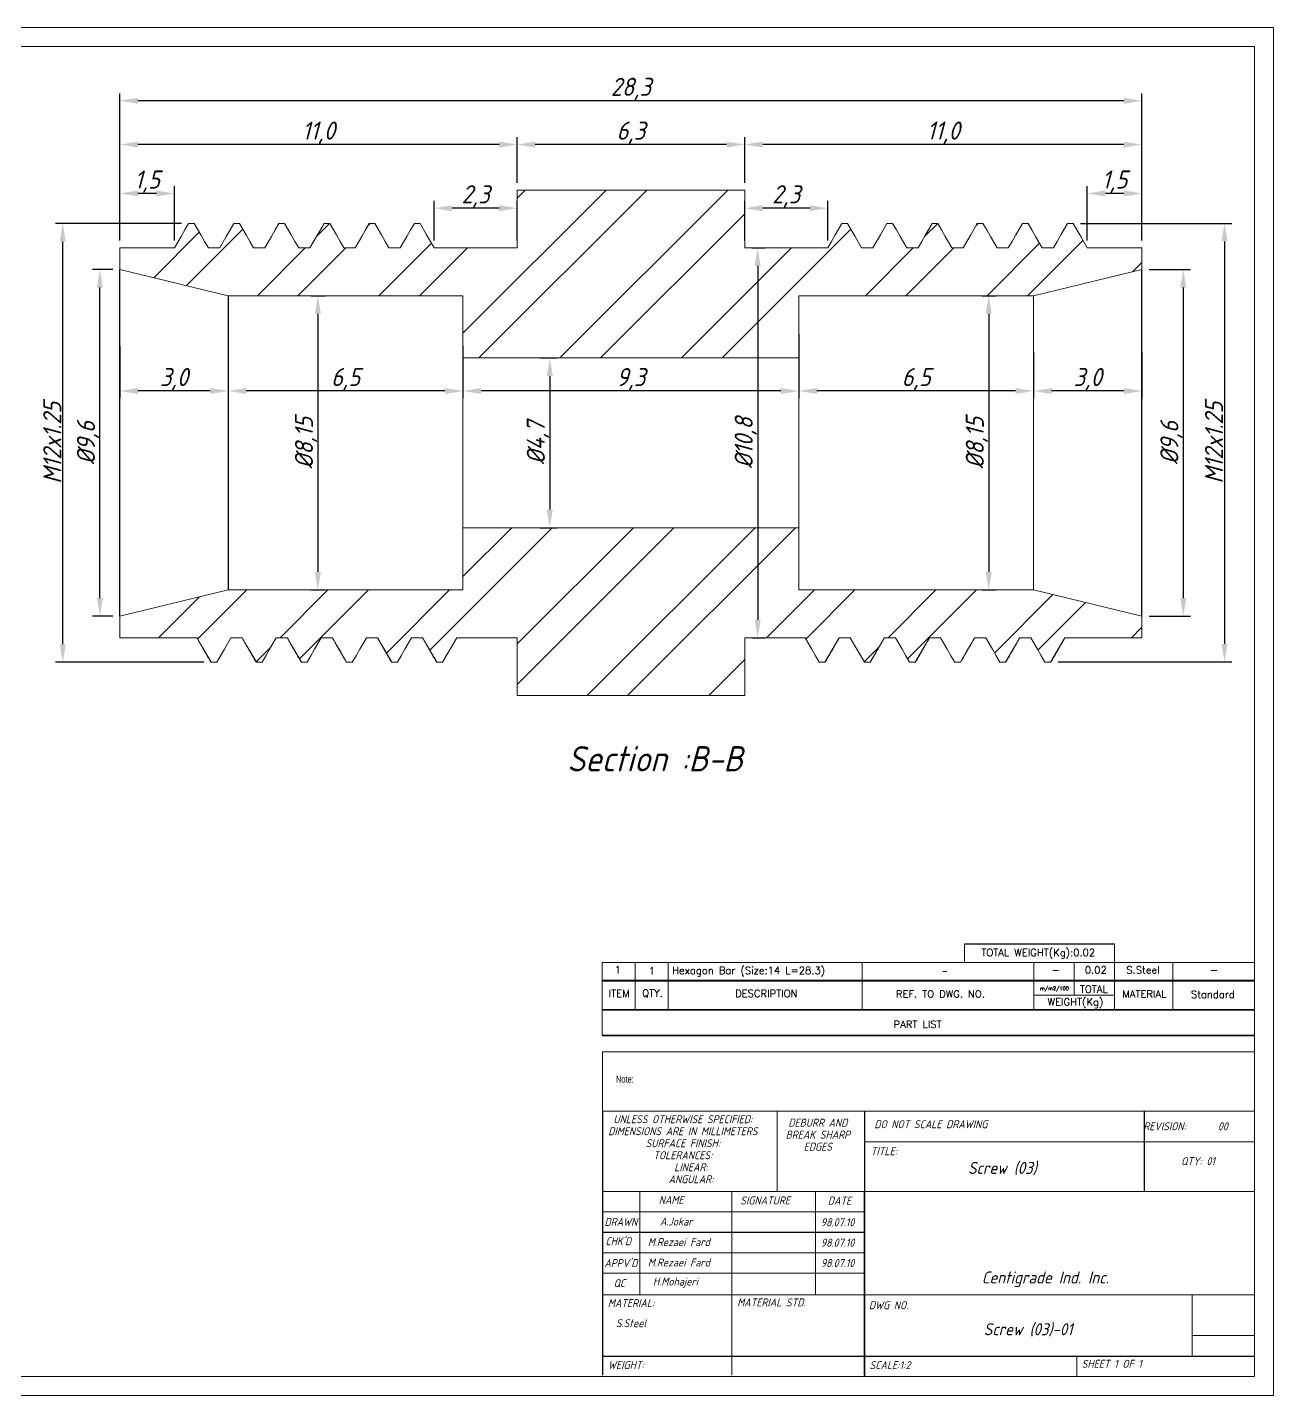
# Model space of a CAD drawing. Header units: millimetres. Extents: x 1178 to 1232, y 650 to 752.
# Drawn here: x 1197.86 to 1232.37, y 713.71 to 751.6 of the extents above; entities that cross this region are included whole.
import ezdxf
from ezdxf.enums import TextEntityAlignment as Align

# ---------------------------------------------------------------- set-up
doc = ezdxf.new("R2010")
doc.units = ezdxf.units.MM
doc.linetypes.add('SLD-Solid', pattern=[0])
doc.layers.add('title', color=7, linetype='Continuous', lineweight=15)
doc.styles.add('GENISO', font='geniso.shx', dxfattribs={"oblique": 15})
doc.styles.add('SLDTEXTSTYLE0', font='TXT', dxfattribs={"width": 0.75})
doc.styles.add('TITLE', font='romans.shx', dxfattribs={"height": 2.5})
doc.dimstyles.new('Scale', dxfattribs={"dimscale": 0.2, "dimtxt": 2.5, "dimasz": 2.5, "dimexe": 1, "dimexo": 1, "dimgap": 0.2, "dimtad": 1, "dimdec": 1, "dimzin": 0, "dimtxsty": 'GENISO', "dimcen": 2.5, "dimclrd": 1, "dimclre": 1, "dimclrt": 7, "dimadec": 0, "dimazin": 0, "dimtfac": 1, "dimtdec": 1, "dimtmove": 0, "dimatfit": 3, "dimfxl": 1, "dimtzin": 0, "dimlwd": -1, "dimlwe": -1, "dimarcsym": 0})

# ---------------------------------------------------------------- blocks, each defined once
blk = doc.blocks.new('*D4')
at = {"color": 1, "transparency": 16777216}
for p, q in [((1217.726, 747.294), (1217.726, 748.555)), ((1228.726, 745.694), (1228.726, 748.555)), ((1228.226, 748.355), (1218.226, 748.355))]:
    blk.add_line(p, q, dxfattribs=at)
for points in [[(1218.226, 748.438), (1218.226, 748.271), (1217.726, 748.355)], [(1228.226, 748.438), (1228.226, 748.271), (1228.726, 748.355)]]:
    blk.add_solid(points, dxfattribs=at)
at = {"layer": 'Defpoints', "color": 0, "transparency": 16777216}
for p in [(1217.726, 748.355), (1217.726, 747.094), (1228.726, 745.494)]:
    blk.add_point(p, dxfattribs=at)
at = {"color": 7, "transparency": 16777216, "insert": (1223.226, 748.682), "char_height": 0.5, "attachment_point": 5, "style": 'GENISO'}
blk.add_mtext('11,0', dxfattribs=at)
blk = doc.blocks.new('*D5')
at = {"color": 1, "transparency": 16777216}
for p, q in [((1211.426, 747.294), (1211.426, 748.555)), ((1217.726, 747.294), (1217.726, 748.555)), ((1217.226, 748.355), (1211.926, 748.355))]:
    blk.add_line(p, q, dxfattribs=at)
for points in [[(1211.926, 748.438), (1211.926, 748.271), (1211.426, 748.355)], [(1217.226, 748.438), (1217.226, 748.271), (1217.726, 748.355)]]:
    blk.add_solid(points, dxfattribs=at)
at = {"layer": 'Defpoints', "color": 0, "transparency": 16777216}
for p in [(1211.426, 748.355), (1211.426, 747.094), (1217.726, 747.094)]:
    blk.add_point(p, dxfattribs=at)
at = {"color": 7, "transparency": 16777216, "insert": (1214.576, 748.682), "char_height": 0.5, "attachment_point": 5, "style": 'GENISO'}
blk.add_mtext('6,3', dxfattribs=at)
blk = doc.blocks.new('*D6')
at = {"color": 1, "transparency": 16777216}
for p, q in [((1200.426, 745.694), (1200.426, 748.555)), ((1211.426, 747.294), (1211.426, 748.555)), ((1210.926, 748.355), (1200.926, 748.355))]:
    blk.add_line(p, q, dxfattribs=at)
for points in [[(1200.926, 748.438), (1200.926, 748.271), (1200.426, 748.355)], [(1210.926, 748.438), (1210.926, 748.271), (1211.426, 748.355)]]:
    blk.add_solid(points, dxfattribs=at)
at = {"layer": 'Defpoints', "color": 0, "transparency": 16777216}
for p in [(1200.426, 748.355), (1211.426, 747.094), (1200.426, 745.494)]:
    blk.add_point(p, dxfattribs=at)
at = {"color": 7, "transparency": 16777216, "insert": (1205.926, 748.682), "char_height": 0.5, "attachment_point": 5, "style": 'GENISO'}
blk.add_mtext('11,0', dxfattribs=at)
blk = doc.blocks.new('*D7')
at = {"color": 1, "transparency": 16777216}
for p, q in [((1200.426, 745.694), (1200.426, 749.767)), ((1228.226, 749.567), (1200.926, 749.567)), ((1228.726, 745.694), (1228.726, 749.767))]:
    blk.add_line(p, q, dxfattribs=at)
for points in [[(1200.926, 749.651), (1200.926, 749.484), (1200.426, 749.567)], [(1228.226, 749.651), (1228.226, 749.484), (1228.726, 749.567)]]:
    blk.add_solid(points, dxfattribs=at)
at = {"layer": 'Defpoints', "color": 0, "transparency": 16777216}
for p in [(1200.426, 749.567), (1200.426, 745.494), (1228.726, 745.494)]:
    blk.add_point(p, dxfattribs=at)
at = {"color": 7, "transparency": 16777216, "insert": (1214.576, 749.895), "char_height": 0.5, "attachment_point": 5, "style": 'GENISO'}
blk.add_mtext('28,3', dxfattribs=at)
blk = doc.blocks.new('*D8')
at = {"color": 1, "transparency": 16777216}
for p, q in [((1225.726, 742.605), (1225.726, 741.33)), ((1228.726, 742.605), (1228.726, 741.33)), ((1228.226, 741.53), (1226.226, 741.53))]:
    blk.add_line(p, q, dxfattribs=at)
for points in [[(1226.226, 741.613), (1226.226, 741.447), (1225.726, 741.53)], [(1228.226, 741.613), (1228.226, 741.447), (1228.726, 741.53)]]:
    blk.add_solid(points, dxfattribs=at)
at = {"layer": 'Defpoints', "color": 0, "transparency": 16777216}
for p in [(1225.726, 742.805), (1228.726, 742.805), (1225.726, 741.53)]:
    blk.add_point(p, dxfattribs=at)
at = {"color": 7, "transparency": 16777216, "insert": (1227.226, 741.858), "char_height": 0.5, "attachment_point": 5, "style": 'GENISO'}
blk.add_mtext('3,0', dxfattribs=at)
blk = doc.blocks.new('*D9')
at = {"color": 1, "transparency": 16777216}
for p, q in [((1219.226, 743.106), (1219.226, 741.33)), ((1225.726, 742.605), (1225.726, 741.33)), ((1225.226, 741.53), (1219.726, 741.53))]:
    blk.add_line(p, q, dxfattribs=at)
for points in [[(1219.726, 741.613), (1219.726, 741.447), (1219.226, 741.53)], [(1225.226, 741.613), (1225.226, 741.447), (1225.726, 741.53)]]:
    blk.add_solid(points, dxfattribs=at)
at = {"layer": 'Defpoints', "color": 0, "transparency": 16777216}
for p in [(1219.226, 743.306), (1225.726, 742.805), (1219.226, 741.53)]:
    blk.add_point(p, dxfattribs=at)
at = {"color": 7, "transparency": 16777216, "insert": (1222.476, 741.858), "char_height": 0.5, "attachment_point": 5, "style": 'GENISO'}
blk.add_mtext('6,5', dxfattribs=at)
blk = doc.blocks.new('*D10')
at = {"color": 1, "transparency": 16777216}
for p, q in [((1200.426, 742.767), (1200.426, 741.33)), ((1203.426, 742.767), (1203.426, 741.33)), ((1202.926, 741.53), (1200.926, 741.53))]:
    blk.add_line(p, q, dxfattribs=at)
for points in [[(1200.926, 741.613), (1200.926, 741.447), (1200.426, 741.53)], [(1202.926, 741.613), (1202.926, 741.447), (1203.426, 741.53)]]:
    blk.add_solid(points, dxfattribs=at)
at = {"layer": 'Defpoints', "color": 0, "transparency": 16777216}
for p in [(1200.426, 742.967), (1203.426, 742.967), (1200.426, 741.53)]:
    blk.add_point(p, dxfattribs=at)
at = {"color": 7, "transparency": 16777216, "insert": (1201.926, 741.858), "char_height": 0.5, "attachment_point": 5, "style": 'GENISO'}
blk.add_mtext('3,0', dxfattribs=at)
blk = doc.blocks.new('*D11')
at = {"color": 1, "transparency": 16777216}
for p, q in [((1203.426, 743.014), (1203.426, 741.33)), ((1209.926, 742.779), (1209.926, 741.33)), ((1209.426, 741.53), (1203.926, 741.53))]:
    blk.add_line(p, q, dxfattribs=at)
for points in [[(1203.926, 741.613), (1203.926, 741.447), (1203.426, 741.53)], [(1209.426, 741.613), (1209.426, 741.447), (1209.926, 741.53)]]:
    blk.add_solid(points, dxfattribs=at)
at = {"layer": 'Defpoints', "color": 0, "transparency": 16777216}
for p in [(1203.426, 743.214), (1209.926, 742.979), (1203.426, 741.53)]:
    blk.add_point(p, dxfattribs=at)
at = {"color": 7, "transparency": 16777216, "insert": (1206.676, 741.858), "char_height": 0.5, "attachment_point": 5, "style": 'GENISO'}
blk.add_mtext('6,5', dxfattribs=at)
blk = doc.blocks.new('*D12')
at = {"color": 1, "transparency": 16777216}
for p, q in [((1209.926, 742.244), (1209.926, 741.33)), ((1219.226, 742.244), (1219.226, 741.33)), ((1218.726, 741.53), (1210.426, 741.53))]:
    blk.add_line(p, q, dxfattribs=at)
for points in [[(1210.426, 741.613), (1210.426, 741.447), (1209.926, 741.53)], [(1218.726, 741.613), (1218.726, 741.447), (1219.226, 741.53)]]:
    blk.add_solid(points, dxfattribs=at)
at = {"layer": 'Defpoints', "color": 0, "transparency": 16777216}
for p in [(1209.926, 742.444), (1219.226, 742.444), (1209.926, 741.53)]:
    blk.add_point(p, dxfattribs=at)
at = {"color": 7, "transparency": 16777216, "insert": (1214.576, 741.857), "char_height": 0.5, "attachment_point": 5, "style": 'GENISO'}
blk.add_mtext('9,3', dxfattribs=at)
blk = doc.blocks.new('*D13')
at = {"color": 1, "transparency": 16777216}
for p, q in [((1217.926, 745.494), (1218.286, 745.494)), ((1218.086, 744.994), (1218.086, 735.194)), ((1217.926, 734.694), (1218.286, 734.694))]:
    blk.add_line(p, q, dxfattribs=at)
for points in [[(1218.002, 744.994), (1218.169, 744.994), (1218.086, 745.494)], [(1218.002, 735.194), (1218.169, 735.194), (1218.086, 734.694)]]:
    blk.add_solid(points, dxfattribs=at)
at = {"layer": 'Defpoints', "color": 0, "transparency": 16777216}
for p in [(1217.726, 745.494), (1217.726, 734.694), (1218.086, 734.694)]:
    blk.add_point(p, dxfattribs=at)
at = {"color": 7, "transparency": 16777216, "insert": (1217.758, 740.094), "char_height": 0.5, "attachment_point": 5, "rotation": 90, "style": 'GENISO'}
blk.add_mtext('%%C10,8', dxfattribs=at)
blk = doc.blocks.new('*D14')
at = {"color": 1, "transparency": 16777216}
for p, q in [((1202.129, 746.17), (1198.644, 746.17)), ((1198.844, 734.517), (1198.844, 745.67)), ((1202.754, 734.017), (1198.644, 734.017))]:
    blk.add_line(p, q, dxfattribs=at)
for points in [[(1198.761, 745.67), (1198.927, 745.67), (1198.844, 746.17)], [(1198.761, 734.517), (1198.927, 734.517), (1198.844, 734.017)]]:
    blk.add_solid(points, dxfattribs=at)
at = {"layer": 'Defpoints', "color": 0, "transparency": 16777216}
for p in [(1198.844, 746.17), (1202.329, 746.17), (1202.954, 734.017)]:
    blk.add_point(p, dxfattribs=at)
at = {"color": 7, "transparency": 16777216, "insert": (1198.554, 740.094), "char_height": 0.5, "attachment_point": 5, "rotation": 90, "style": 'GENISO'}
blk.add_mtext('M12x1.25', dxfattribs=at)
blk = doc.blocks.new('*D15')
at = {"color": 1, "transparency": 16777216}
for p, q in [((1227.023, 746.17), (1231.212, 746.17)), ((1231.012, 745.67), (1231.012, 734.526)), ((1226.408, 734.026), (1231.212, 734.026))]:
    blk.add_line(p, q, dxfattribs=at)
for points in [[(1230.929, 745.67), (1231.096, 745.67), (1231.012, 746.17)], [(1230.929, 734.526), (1231.096, 734.526), (1231.012, 734.026)]]:
    blk.add_solid(points, dxfattribs=at)
at = {"layer": 'Defpoints', "color": 0, "transparency": 16777216}
for p in [(1226.823, 746.17), (1226.208, 734.026), (1231.012, 734.026)]:
    blk.add_point(p, dxfattribs=at)
at = {"color": 7, "transparency": 16777216, "insert": (1230.722, 740.098), "char_height": 0.5, "attachment_point": 5, "rotation": 90, "style": 'GENISO'}
blk.add_mtext('M12x1.25', dxfattribs=at)
blk = doc.blocks.new('*D16')
at = {"color": 1, "transparency": 16777216}
for p, q in [((1228.926, 744.894), (1230.071, 744.894)), ((1229.871, 744.394), (1229.871, 735.794)), ((1228.926, 735.294), (1230.071, 735.294))]:
    blk.add_line(p, q, dxfattribs=at)
for points in [[(1229.788, 744.394), (1229.955, 744.394), (1229.871, 744.894)], [(1229.788, 735.794), (1229.955, 735.794), (1229.871, 735.294)]]:
    blk.add_solid(points, dxfattribs=at)
at = {"layer": 'Defpoints', "color": 0, "transparency": 16777216}
for p in [(1228.726, 744.894), (1228.726, 735.294), (1229.871, 735.294)]:
    blk.add_point(p, dxfattribs=at)
at = {"color": 7, "transparency": 16777216, "insert": (1229.544, 740.094), "char_height": 0.5, "attachment_point": 5, "rotation": 90, "style": 'GENISO'}
blk.add_mtext('%%C9,6', dxfattribs=at)
blk = doc.blocks.new('*D17')
at = {"color": 1, "transparency": 16777216}
for p, q in [((1224.3, 744.169), (1224.684, 744.169)), ((1224.484, 743.669), (1224.484, 736.519)), ((1224.3, 736.019), (1224.684, 736.019))]:
    blk.add_line(p, q, dxfattribs=at)
for points in [[(1224.401, 743.669), (1224.568, 743.669), (1224.484, 744.169)], [(1224.401, 736.519), (1224.568, 736.519), (1224.484, 736.019)]]:
    blk.add_solid(points, dxfattribs=at)
at = {"layer": 'Defpoints', "color": 0, "transparency": 16777216}
for p in [(1224.1, 744.169), (1224.1, 736.019), (1224.484, 736.019)]:
    blk.add_point(p, dxfattribs=at)
at = {"color": 7, "transparency": 16777216, "insert": (1224.157, 740.094), "char_height": 0.5, "attachment_point": 5, "rotation": 90, "style": 'GENISO'}
blk.add_mtext('%%C8,15', dxfattribs=at)
blk = doc.blocks.new('*D18')
at = {"color": 1, "transparency": 16777216}
for p, q in [((1205.724, 744.169), (1206.108, 744.169)), ((1205.908, 743.669), (1205.908, 736.519)), ((1205.724, 736.019), (1206.108, 736.019))]:
    blk.add_line(p, q, dxfattribs=at)
for points in [[(1205.825, 743.669), (1205.992, 743.669), (1205.908, 744.169)], [(1205.825, 736.519), (1205.992, 736.519), (1205.908, 736.019)]]:
    blk.add_solid(points, dxfattribs=at)
at = {"layer": 'Defpoints', "color": 0, "transparency": 16777216}
for p in [(1205.524, 744.169), (1205.524, 736.019), (1205.908, 736.019)]:
    blk.add_point(p, dxfattribs=at)
at = {"color": 7, "transparency": 16777216, "insert": (1205.581, 740.094), "char_height": 0.5, "attachment_point": 5, "rotation": 90, "style": 'GENISO'}
blk.add_mtext('%%C8,15', dxfattribs=at)
blk = doc.blocks.new('*D19')
at = {"color": 1, "transparency": 16777216}
for p, q in [((1212.06, 742.444), (1212.529, 742.444)), ((1212.329, 741.944), (1212.329, 738.244)), ((1212.06, 737.744), (1212.529, 737.744))]:
    blk.add_line(p, q, dxfattribs=at)
for points in [[(1212.246, 741.944), (1212.413, 741.944), (1212.329, 742.444)], [(1212.246, 738.244), (1212.413, 738.244), (1212.329, 737.744)]]:
    blk.add_solid(points, dxfattribs=at)
at = {"layer": 'Defpoints', "color": 0, "transparency": 16777216}
for p in [(1211.86, 742.444), (1211.86, 737.744), (1212.329, 737.744)]:
    blk.add_point(p, dxfattribs=at)
at = {"color": 7, "transparency": 16777216, "insert": (1212.002, 740.094), "char_height": 0.5, "attachment_point": 5, "rotation": 90, "style": 'GENISO'}
blk.add_mtext('%%C4,7', dxfattribs=at)
blk = doc.blocks.new('*D20')
at = {"color": 1, "transparency": 16777216}
for p, q in [((1200.426, 745.694), (1200.426, 747.201)), ((1201.439, 747.001), (1200.926, 747.001)), ((1201.939, 745.694), (1201.939, 747.201))]:
    blk.add_line(p, q, dxfattribs=at)
for points in [[(1200.926, 747.084), (1200.926, 746.917), (1200.426, 747.001)], [(1201.439, 747.084), (1201.439, 746.917), (1201.939, 747.001)]]:
    blk.add_solid(points, dxfattribs=at)
at = {"layer": 'Defpoints', "color": 0, "transparency": 16777216}
for p in [(1200.426, 747.001), (1200.426, 745.494), (1201.939, 745.494)]:
    blk.add_point(p, dxfattribs=at)
at = {"color": 7, "transparency": 16777216, "insert": (1201.182, 747.328), "char_height": 0.5, "attachment_point": 5, "style": 'GENISO'}
blk.add_mtext('1,5', dxfattribs=at)
blk = doc.blocks.new('*D21')
at = {"color": 1, "transparency": 16777216}
for p, q in [((1227.214, 745.694), (1227.214, 747.201)), ((1228.226, 747.001), (1227.714, 747.001)), ((1228.726, 745.694), (1228.726, 747.201))]:
    blk.add_line(p, q, dxfattribs=at)
for points in [[(1227.714, 747.084), (1227.714, 746.917), (1227.214, 747.001)], [(1228.226, 747.084), (1228.226, 746.917), (1228.726, 747.001)]]:
    blk.add_solid(points, dxfattribs=at)
at = {"layer": 'Defpoints', "color": 0, "transparency": 16777216}
for p in [(1227.214, 747.001), (1227.214, 745.494), (1228.726, 745.494)]:
    blk.add_point(p, dxfattribs=at)
at = {"color": 7, "transparency": 16777216, "insert": (1227.97, 747.328), "char_height": 0.5, "attachment_point": 5, "style": 'GENISO'}
blk.add_mtext('1,5', dxfattribs=at)
blk = doc.blocks.new('*D22')
at = {"color": 1, "transparency": 16777216}
for p, q in [((1209.126, 745.694), (1209.126, 746.792)), ((1210.926, 746.592), (1209.626, 746.592)), ((1211.426, 745.694), (1211.426, 746.792))]:
    blk.add_line(p, q, dxfattribs=at)
for points in [[(1209.626, 746.675), (1209.626, 746.508), (1209.126, 746.592)], [(1210.926, 746.675), (1210.926, 746.508), (1211.426, 746.592)]]:
    blk.add_solid(points, dxfattribs=at)
at = {"layer": 'Defpoints', "color": 0, "transparency": 16777216}
for p in [(1209.126, 746.592), (1209.126, 745.494), (1211.426, 745.494)]:
    blk.add_point(p, dxfattribs=at)
at = {"color": 7, "transparency": 16777216, "insert": (1210.276, 746.919), "char_height": 0.5, "attachment_point": 5, "style": 'GENISO'}
blk.add_mtext('2,3', dxfattribs=at)
blk = doc.blocks.new('*D23')
at = {"color": 1, "transparency": 16777216}
for p, q in [((1217.726, 745.694), (1217.726, 746.792)), ((1219.526, 746.592), (1218.226, 746.592)), ((1220.026, 745.694), (1220.026, 746.792))]:
    blk.add_line(p, q, dxfattribs=at)
for points in [[(1218.226, 746.675), (1218.226, 746.508), (1217.726, 746.592)], [(1219.526, 746.675), (1219.526, 746.508), (1220.026, 746.592)]]:
    blk.add_solid(points, dxfattribs=at)
at = {"layer": 'Defpoints', "color": 0, "transparency": 16777216}
for p in [(1217.726, 746.592), (1217.726, 745.494), (1220.026, 745.494)]:
    blk.add_point(p, dxfattribs=at)
at = {"color": 7, "transparency": 16777216, "insert": (1218.876, 746.919), "char_height": 0.5, "attachment_point": 5, "style": 'GENISO'}
blk.add_mtext('2,3', dxfattribs=at)
blk = doc.blocks.new('*D24')
at = {"color": 1, "transparency": 16777216}
for p, q in [((1200.226, 744.894), (1199.671, 744.894)), ((1199.871, 735.794), (1199.871, 744.394)), ((1200.226, 735.294), (1199.671, 735.294))]:
    blk.add_line(p, q, dxfattribs=at)
for points in [[(1199.788, 744.394), (1199.954, 744.394), (1199.871, 744.894)], [(1199.788, 735.794), (1199.954, 735.794), (1199.871, 735.294)]]:
    blk.add_solid(points, dxfattribs=at)
at = {"layer": 'Defpoints', "color": 0, "transparency": 16777216}
for p in [(1199.871, 744.894), (1200.426, 744.894), (1200.426, 735.294)]:
    blk.add_point(p, dxfattribs=at)
at = {"color": 7, "transparency": 16777216, "insert": (1199.544, 740.094), "char_height": 0.5, "attachment_point": 5, "rotation": 90, "style": 'GENISO'}
blk.add_mtext('%%C9,6', dxfattribs=at)

msp = doc.modelspace()

# ---------------------------------------------------------------- linework, layer by layer
at = {"color": 30, "linetype": 'Continuous', "lineweight": 15, "true_color": 0xf26722}
for p, q in [((1209.926, 743.128), (1213.892, 747.094)), ((1210.364, 742.444), (1215.014, 747.094)), ((1212.61, 742.444), (1217.26, 747.094)), ((1213.732, 742.444), (1217.726, 746.438)), ((1201.363, 744.667), (1202.625, 745.929)), ((1202.267, 744.449), (1203.828, 746.01)), ((1217.1, 742.444), (1220.666, 746.01)), ((1204.232, 744.169), (1205.557, 745.494)), ((1205.354, 744.169), (1206.679, 745.494)), ((1207.599, 744.169), (1209.052, 745.622)), ((1208.722, 744.169), (1210.047, 745.494)), ((1215.977, 742.444), (1219.027, 745.494)), ((1221.07, 744.169), (1222.395, 745.494)), ((1222.192, 744.169), (1223.517, 745.494)), ((1224.437, 744.169), (1225.89, 745.621)), ((1225.56, 744.169), (1227.093, 745.702)), ((1228.467, 744.831), (1228.726, 745.09)), ((1209.01, 734.354), (1212.4, 737.744)), ((1209.926, 736.393), (1211.277, 737.744)), ((1211.426, 734.525), (1214.645, 737.744)), ((1211.426, 733.403), (1215.767, 737.744)), ((1213.362, 733.094), (1218.012, 737.744)), ((1214.485, 733.094), (1219.135, 737.744)), ((1202.582, 734.662), (1203.939, 736.019)), ((1204.86, 734.694), (1206.185, 736.019)), ((1205.4, 734.112), (1207.307, 736.019)), ((1207.807, 734.273), (1209.552, 736.019)), ((1218.33, 734.694), (1219.655, 736.019)), ((1219.42, 734.661), (1220.777, 736.019)), ((1221.698, 734.694), (1223.023, 736.019)), ((1222.238, 734.111), (1224.145, 736.019)), ((1224.644, 734.273), (1226.261, 735.89)), ((1201.492, 734.694), (1202.623, 735.825)), ((1225.848, 734.354), (1227.165, 735.671)), ((1228.433, 734.694), (1228.726, 734.987)), ((1204.196, 734.031), (1204.603, 734.437)), ((1216.73, 733.094), (1217.726, 734.09))]:
    msp.add_line(p, q, dxfattribs=at)
at = {"color": 5, "linetype": 'Continuous', "lineweight": 15}
for p, q in [((1211.426, 746.873), (1211.647, 747.094)), ((1211.426, 747.094), (1211.426, 745.494)), ((1211.426, 747.094), (1217.726, 747.094)), ((1217.726, 747.094), (1217.726, 745.494)), ((1202.329, 746.17), (1202.226, 745.991)), ((1202.486, 746.17), (1202.329, 746.17)), ((1202.669, 745.853), (1202.486, 746.17)), ((1203.579, 746.17), (1203.476, 745.991)), ((1203.736, 746.17), (1203.579, 746.17)), ((1203.919, 745.853), (1203.736, 746.17)), ((1204.829, 746.17), (1204.726, 745.991)), ((1204.986, 746.17), (1204.829, 746.17)), ((1205.169, 745.853), (1204.986, 746.17)), ((1205.869, 745.806), (1206.233, 746.17)), ((1206.079, 746.17), (1205.976, 745.991)), ((1206.236, 746.17), (1206.079, 746.17)), ((1206.419, 745.853), (1206.236, 746.17)), ((1207.329, 746.17), (1207.226, 745.991)), ((1207.293, 746.107), (1207.356, 746.17)), ((1207.486, 746.17), (1207.329, 746.17)), ((1207.669, 745.853), (1207.486, 746.17)), ((1208.579, 746.17), (1208.476, 745.991)), ((1208.736, 746.17), (1208.579, 746.17)), ((1208.919, 745.853), (1208.736, 746.17)), ((1220.234, 745.853), (1220.417, 746.17)), ((1220.417, 746.17), (1220.573, 746.17)), ((1220.573, 746.17), (1220.677, 745.991)), ((1221.484, 745.853), (1221.667, 746.17)), ((1221.667, 746.17), (1221.823, 746.17)), ((1221.823, 746.17), (1221.927, 745.991)), ((1222.706, 745.805), (1223.071, 746.17)), ((1222.734, 745.853), (1222.917, 746.17)), ((1222.917, 746.17), (1223.073, 746.17)), ((1223.073, 746.17), (1223.177, 745.991)), ((1223.984, 745.853), (1224.167, 746.17)), ((1224.13, 746.106), (1224.194, 746.17)), ((1224.167, 746.17), (1224.323, 746.17)), ((1224.323, 746.17), (1224.427, 745.991)), ((1225.234, 745.853), (1225.417, 746.17)), ((1225.417, 746.17), (1225.573, 746.17)), ((1225.573, 746.17), (1225.677, 745.991)), ((1226.484, 745.853), (1226.667, 746.17)), ((1226.667, 746.17), (1226.823, 746.17)), ((1226.823, 746.17), (1226.927, 745.991)), ((1202.122, 745.811), (1201.939, 745.494)), ((1202.226, 745.991), (1202.122, 745.811)), ((1202.772, 745.673), (1202.669, 745.853)), ((1203.372, 745.811), (1203.189, 745.494)), ((1203.476, 745.991), (1203.372, 745.811)), ((1204.022, 745.673), (1203.919, 745.853)), ((1204.622, 745.811), (1204.439, 745.494)), ((1204.726, 745.991), (1204.622, 745.811)), ((1205.272, 745.673), (1205.169, 745.853)), ((1205.872, 745.811), (1205.689, 745.494)), ((1205.976, 745.991), (1205.872, 745.811)), ((1206.522, 745.673), (1206.419, 745.853)), ((1207.122, 745.811), (1206.939, 745.494)), ((1207.226, 745.991), (1207.122, 745.811)), ((1207.772, 745.673), (1207.669, 745.853)), ((1208.372, 745.811), (1208.189, 745.494)), ((1208.476, 745.991), (1208.372, 745.811)), ((1209.022, 745.673), (1208.919, 745.853)), ((1220.13, 745.673), (1220.234, 745.853)), ((1220.677, 745.991), (1220.781, 745.811)), ((1220.781, 745.811), (1220.964, 745.494)), ((1221.38, 745.673), (1221.484, 745.853)), ((1221.927, 745.991), (1222.031, 745.811)), ((1222.031, 745.811), (1222.214, 745.494)), ((1222.63, 745.673), (1222.734, 745.853)), ((1223.177, 745.991), (1223.281, 745.811)), ((1223.281, 745.811), (1223.464, 745.494)), ((1223.88, 745.673), (1223.984, 745.853)), ((1224.427, 745.991), (1224.531, 745.811)), ((1224.531, 745.811), (1224.714, 745.494)), ((1225.13, 745.673), (1225.234, 745.853)), ((1225.677, 745.991), (1225.781, 745.811)), ((1225.781, 745.811), (1225.964, 745.494)), ((1226.38, 745.673), (1226.484, 745.853)), ((1226.927, 745.991), (1227.031, 745.811)), ((1227.031, 745.811), (1227.214, 745.494)), ((1201.939, 745.494), (1200.426, 745.494)), ((1200.426, 744.894), (1200.426, 745.494)), ((1202.876, 745.494), (1202.772, 745.673)), ((1203.189, 745.494), (1202.876, 745.494)), ((1204.126, 745.494), (1204.022, 745.673)), ((1204.439, 745.494), (1204.126, 745.494)), ((1205.376, 745.494), (1205.272, 745.673)), ((1205.689, 745.494), (1205.376, 745.494)), ((1206.626, 745.494), (1206.522, 745.673)), ((1206.939, 745.494), (1206.626, 745.494)), ((1207.876, 745.494), (1207.772, 745.673)), ((1208.189, 745.494), (1207.876, 745.494)), ((1209.126, 745.494), (1209.022, 745.673)), ((1211.426, 745.494), (1209.126, 745.494)), ((1217.726, 745.494), (1220.026, 745.494)), ((1220.026, 745.494), (1220.13, 745.673)), ((1220.964, 745.494), (1221.276, 745.494)), ((1221.276, 745.494), (1221.38, 745.673)), ((1222.214, 745.494), (1222.526, 745.494)), ((1222.526, 745.494), (1222.63, 745.673)), ((1223.464, 745.494), (1223.776, 745.494)), ((1223.776, 745.494), (1223.88, 745.673)), ((1224.714, 745.494), (1225.026, 745.494)), ((1225.026, 745.494), (1225.13, 745.673)), ((1225.964, 745.494), (1226.276, 745.494)), ((1226.276, 745.494), (1226.38, 745.673)), ((1227.214, 745.494), (1228.726, 745.494)), ((1228.726, 744.894), (1228.726, 745.494)), ((1200.426, 744.894), (1203.426, 744.169)), ((1228.726, 744.894), (1225.726, 744.169)), ((1203.426, 744.169), (1209.926, 744.169)), ((1209.926, 742.444), (1209.926, 744.169)), ((1225.726, 744.169), (1219.226, 744.169)), ((1219.226, 742.444), (1219.226, 744.169)), ((1225.726, 736.019), (1225.726, 744.169)), ((1219.226, 742.444), (1209.926, 742.444)), ((1209.926, 737.744), (1209.926, 742.444)), ((1219.226, 737.744), (1219.226, 742.444)), ((1209.926, 737.744), (1219.226, 737.744)), ((1209.926, 736.019), (1209.926, 737.744)), ((1219.226, 736.019), (1219.226, 737.744)), ((1203.426, 736.019), (1200.426, 735.294)), ((1209.926, 736.019), (1203.426, 736.019)), ((1219.226, 736.019), (1225.726, 736.019)), ((1225.726, 736.019), (1228.726, 735.294)), ((1200.426, 734.694), (1200.426, 735.294)), ((1228.726, 734.694), (1228.726, 735.294)), ((1200.426, 734.694), (1202.564, 734.694)), ((1202.564, 734.694), (1202.667, 734.514)), ((1202.667, 734.514), (1202.771, 734.334)), ((1203.214, 734.197), (1203.318, 734.377)), ((1203.318, 734.377), (1203.501, 734.694)), ((1203.501, 734.694), (1203.814, 734.694)), ((1203.814, 734.694), (1203.917, 734.514)), ((1203.917, 734.514), (1204.021, 734.334)), ((1204.464, 734.197), (1204.568, 734.377)), ((1204.568, 734.377), (1204.751, 734.694)), ((1204.751, 734.694), (1205.064, 734.694)), ((1205.064, 734.694), (1205.167, 734.514)), ((1205.167, 734.514), (1205.271, 734.334)), ((1205.714, 734.197), (1205.818, 734.377)), ((1205.818, 734.377), (1206.001, 734.694)), ((1206.001, 734.694), (1206.314, 734.694)), ((1206.314, 734.694), (1206.417, 734.514)), ((1206.417, 734.514), (1206.521, 734.334)), ((1206.964, 734.197), (1207.068, 734.377)), ((1207.068, 734.377), (1207.251, 734.694)), ((1207.251, 734.694), (1207.564, 734.694)), ((1207.564, 734.694), (1207.667, 734.514)), ((1207.667, 734.514), (1207.771, 734.334)), ((1208.214, 734.197), (1208.318, 734.377)), ((1208.318, 734.377), (1208.501, 734.694)), ((1208.501, 734.694), (1208.814, 734.694)), ((1208.814, 734.694), (1208.917, 734.514)), ((1208.917, 734.514), (1209.021, 734.334)), ((1209.464, 734.197), (1209.568, 734.377)), ((1209.568, 734.377), (1209.751, 734.694)), ((1209.751, 734.694), (1211.426, 734.694)), ((1211.426, 734.694), (1211.426, 733.094)), ((1219.401, 734.694), (1217.726, 734.694)), ((1217.726, 734.694), (1217.726, 733.094)), ((1219.584, 734.377), (1219.401, 734.694)), ((1219.688, 734.197), (1219.584, 734.377)), ((1220.235, 734.514), (1220.131, 734.334)), ((1220.339, 734.694), (1220.235, 734.514)), ((1220.651, 734.694), (1220.339, 734.694)), ((1220.834, 734.377), (1220.651, 734.694)), ((1220.938, 734.197), (1220.834, 734.377)), ((1221.034, 734.03), (1221.44, 734.436)), ((1221.485, 734.514), (1221.381, 734.334)), ((1221.589, 734.694), (1221.485, 734.514)), ((1221.901, 734.694), (1221.589, 734.694)), ((1222.084, 734.377), (1221.901, 734.694)), ((1222.188, 734.197), (1222.084, 734.377)), ((1222.735, 734.514), (1222.631, 734.334)), ((1222.839, 734.694), (1222.735, 734.514)), ((1223.151, 734.694), (1222.839, 734.694)), ((1223.334, 734.377), (1223.151, 734.694)), ((1223.438, 734.197), (1223.334, 734.377)), ((1223.985, 734.514), (1223.881, 734.334)), ((1224.089, 734.694), (1223.985, 734.514)), ((1224.401, 734.694), (1224.089, 734.694)), ((1224.584, 734.377), (1224.401, 734.694)), ((1224.688, 734.197), (1224.584, 734.377)), ((1225.235, 734.514), (1225.131, 734.334)), ((1225.339, 734.694), (1225.235, 734.514)), ((1225.651, 734.694), (1225.339, 734.694)), ((1225.834, 734.377), (1225.651, 734.694)), ((1225.938, 734.197), (1225.834, 734.377)), ((1226.485, 734.514), (1226.381, 734.334)), ((1226.589, 734.694), (1226.485, 734.514)), ((1228.726, 734.694), (1226.589, 734.694)), ((1202.771, 734.334), (1202.954, 734.017)), ((1202.944, 734.032), (1202.954, 734.017)), ((1202.954, 734.017), (1203.111, 734.017)), ((1203.111, 734.017), (1203.214, 734.197)), ((1204.021, 734.334), (1204.204, 734.017)), ((1204.194, 734.031), (1204.204, 734.017)), ((1204.204, 734.017), (1204.361, 734.017)), ((1204.361, 734.017), (1204.464, 734.197)), ((1205.271, 734.334), (1205.454, 734.017)), ((1205.454, 734.017), (1205.611, 734.017)), ((1205.611, 734.017), (1205.714, 734.197)), ((1206.521, 734.334), (1206.704, 734.017)), ((1206.694, 734.032), (1206.704, 734.017)), ((1206.704, 734.017), (1206.861, 734.017)), ((1206.861, 734.017), (1206.964, 734.197)), ((1207.771, 734.334), (1207.954, 734.017)), ((1207.944, 734.03), (1207.954, 734.017)), ((1207.954, 734.017), (1208.111, 734.017)), ((1208.111, 734.017), (1208.214, 734.197)), ((1209.021, 734.334), (1209.204, 734.017)), ((1209.194, 734.035), (1209.204, 734.017)), ((1209.204, 734.017), (1209.361, 734.017)), ((1209.361, 734.017), (1209.464, 734.197)), ((1219.792, 734.017), (1219.688, 734.197)), ((1219.948, 734.017), (1219.792, 734.017)), ((1220.131, 734.334), (1219.948, 734.017)), ((1219.959, 734.035), (1219.948, 734.017)), ((1221.042, 734.017), (1220.938, 734.197)), ((1221.198, 734.017), (1221.042, 734.017)), ((1221.381, 734.334), (1221.198, 734.017)), ((1221.208, 734.03), (1221.198, 734.017)), ((1222.292, 734.017), (1222.188, 734.197)), ((1222.448, 734.017), (1222.292, 734.017)), ((1222.631, 734.334), (1222.448, 734.017)), ((1222.458, 734.032), (1222.448, 734.017)), ((1223.542, 734.017), (1223.438, 734.197)), ((1223.698, 734.017), (1223.542, 734.017)), ((1223.881, 734.334), (1223.698, 734.017)), ((1224.792, 734.017), (1224.688, 734.197)), ((1224.948, 734.017), (1224.792, 734.017)), ((1225.131, 734.334), (1224.948, 734.017)), ((1224.958, 734.031), (1224.948, 734.017)), ((1226.042, 734.017), (1225.938, 734.197)), ((1226.198, 734.017), (1226.042, 734.017)), ((1226.381, 734.334), (1226.198, 734.017)), ((1226.208, 734.032), (1226.198, 734.017)), ((1217.726, 733.094), (1211.426, 733.094))]:
    msp.add_line(p, q, dxfattribs=at)
at = {"color": 5, "lineweight": -2}
for p, q in [((1200.426, 735.294), (1200.426, 744.894)), ((1203.426, 744.169), (1203.426, 736.019))]:
    msp.add_line(p, q, dxfattribs=at)
at = {"color": 5}
msp.add_line((1228.726, 735.294), (1228.726, 744.894), dxfattribs=at)
msp.add_line((1227.962, 726.214), (1223.811, 726.214))
at = {"color": 7, "linetype": 'SLD-Solid', "lineweight": 15}
for p, q in [((1213.786, 723.227), (1231.841, 723.227)), ((1213.786, 723.227), (1213.786, 721.586)), ((1213.786, 721.586), (1231.841, 721.586)), ((1218.626, 721.586), (1218.626, 719.359)), ((1231.841, 720.738), (1221.045, 720.738)), ((1231.841, 719.359), (1213.786, 719.359)), ((1214.823, 719.359), (1214.823, 716.5)), ((1217.375, 719.359), (1217.375, 714.273)), ((1219.689, 719.359), (1219.689, 716.5)), ((1221.045, 718.794), (1213.786, 718.794)), ((1221.045, 717.664), (1213.786, 717.664)), ((1221.045, 717.099), (1213.786, 717.099)), ((1215.169, 716.5), (1213.786, 716.5)), ((1215.169, 716.5), (1231.841, 716.5)), ((1230.113, 714.805), (1230.113, 716.5)), ((1231.841, 715.37), (1230.113, 715.37)), ((1226.922, 714.24), (1226.922, 714.805))]:
    msp.add_line(p, q, dxfattribs=at)
at = {"color": 7}
for p, q in [((1213.786, 721.586), (1213.786, 714.273)), ((1221.045, 721.586), (1221.045, 714.24)), ((1228.795, 719.359), (1228.795, 721.586)), ((1221.045, 714.273), (1221.045, 719.359)), ((1221.045, 718.229), (1213.786, 718.229)), ((1213.786, 714.805), (1231.841, 714.805))]:
    msp.add_line(p, q, dxfattribs=at)
at = {"color": 7, "linetype": 'SLD-Solid', "lineweight": 15}
for points in [[(1178.128, 751.6), (1232.373, 751.6), (1232.373, 713.708), (1178.128, 713.708)], [(1178.66, 751.068), (1231.841, 751.068), (1231.841, 714.24), (1178.66, 714.24)]]:
    msp.add_lwpolyline(points, close=True, dxfattribs=at)
at = {"color": 5, "linetype": 'Continuous', "lineweight": 15}
for points, knots in [([(1204.986, 746.17), (1204.986, 746.17), (1204.991, 746.17), (1204.998, 746.169), (1205.005, 746.139), (1205.005, 746.136)], [0, 0, 0, 0, 0.00471, 0.910397, 1, 1, 1, 1]), ([(1224.167, 746.17), (1224.167, 746.17), (1224.161, 746.17), (1224.154, 746.169), (1224.148, 746.139), (1224.147, 746.136)], [0, 0, 0, 0, 0.00471, 0.910397, 1, 1, 1, 1]), ([(1202.944, 734.026), (1202.879, 734.139), (1202.75, 734.362), (1202.621, 734.584), (1202.558, 734.694)], [0, 0, 0, 0, 0.507546, 1, 1, 1, 1]), ([(1204.194, 734.026), (1204.129, 734.139), (1204, 734.362), (1203.871, 734.584), (1203.808, 734.694)], [0, 0, 0, 0, 0.507546, 1, 1, 1, 1]), ([(1205.444, 734.026), (1205.379, 734.139), (1205.25, 734.362), (1205.121, 734.584), (1205.058, 734.694)], [0, 0, 0, 0, 0.507546, 1, 1, 1, 1]), ([(1206.694, 734.026), (1206.629, 734.139), (1206.5, 734.362), (1206.371, 734.584), (1206.308, 734.694)], [0, 0, 0, 0, 0.507546, 1, 1, 1, 1]), ([(1207.944, 734.026), (1207.879, 734.139), (1207.75, 734.362), (1207.621, 734.584), (1207.558, 734.694)], [0, 0, 0, 0, 0.507546, 1, 1, 1, 1]), ([(1209.194, 734.026), (1209.128, 734.139), (1209, 734.362), (1208.871, 734.584), (1208.808, 734.694)], [0, 0, 0, 0, 0.507873, 1, 1, 1, 1]), ([(1219.958, 734.026), (1220.024, 734.139), (1220.152, 734.362), (1220.281, 734.584), (1220.345, 734.694)], [0, 0, 0, 0, 0.507873, 1, 1, 1, 1]), ([(1221.208, 734.026), (1221.274, 734.139), (1221.402, 734.362), (1221.531, 734.584), (1221.595, 734.694)], [0, 0, 0, 0, 0.507546, 1, 1, 1, 1]), ([(1222.458, 734.026), (1222.524, 734.139), (1222.652, 734.362), (1222.781, 734.584), (1222.845, 734.694)], [0, 0, 0, 0, 0.507546, 1, 1, 1, 1]), ([(1223.708, 734.026), (1223.774, 734.139), (1223.902, 734.362), (1224.031, 734.584), (1224.095, 734.694)], [0, 0, 0, 0, 0.507546, 1, 1, 1, 1]), ([(1224.958, 734.026), (1225.024, 734.139), (1225.152, 734.362), (1225.281, 734.584), (1225.345, 734.694)], [0, 0, 0, 0, 0.507546, 1, 1, 1, 1]), ([(1226.208, 734.026), (1226.274, 734.139), (1226.402, 734.362), (1226.531, 734.584), (1226.595, 734.694)], [0, 0, 0, 0, 0.507546, 1, 1, 1, 1]), ([(1205.444, 734.031), (1205.445, 734.027), (1205.449, 734.017), (1205.452, 734.017), (1205.454, 734.017)], [0, 0, 0, 0, 0.443338, 1, 1, 1, 1]), ([(1223.708, 734.031), (1223.707, 734.027), (1223.703, 734.017), (1223.7, 734.017), (1223.698, 734.017)], [0, 0, 0, 0, 0.443338, 1, 1, 1, 1])]:
    msp.add_open_spline(points, degree=3, knots=knots, dxfattribs=at)
at = {"layer": 'title', "color": 7}
for p, q in [((1223.811, 725.707), (1223.811, 726.214)), ((1227.962, 726.214), (1227.962, 725.707)), ((1226.848, 725.707), (1226.848, 724.796)), ((1226.848, 725.201), (1226.848, 724.796)), ((1225.733, 724.796), (1227.962, 724.796))]:
    msp.add_line(p, q, dxfattribs=at)
at = {"layer": 'title', "color": 0}
for p, q in [((1231.841, 725.707), (1213.78, 725.707)), ((1213.78, 723.681), (1213.78, 725.707)), ((1214.692, 725.707), (1214.692, 724.391)), ((1215.604, 725.707), (1215.604, 724.391)), ((1220.983, 725.707), (1220.983, 724.391)), ((1225.733, 725.707), (1225.733, 724.391)), ((1227.962, 725.707), (1227.962, 724.391)), ((1229.583, 725.707), (1229.583, 724.391))]:
    msp.add_line(p, q, dxfattribs=at)
at = {"layer": 'title', "color": 0, "const_width": 0.0506}
for points in [[(1231.841, 725.201), (1213.78, 725.201)], [(1231.841, 724.391), (1213.78, 724.391)], [(1231.841, 723.681), (1213.78, 723.681)]]:
    msp.add_lwpolyline(points, dxfattribs=at)

# ---------------------------------------------------------------- texts
at = {"color": 7, "attachment_point": 5, "style": 'GENISO'}
for s, insert, char_height in [('Section :B-B', (1215.242, 731.345), 0.7), ('UNLESS OTHERWISE SPECIFIED:', (1216.014, 721.363), 0.22159), ('DIMENSIONS ARE IN MILLIMETERS', (1216.014, 721.03), 0.22159), ('DEBURR AND', (1219.752, 721.266), 0.2216), ('DO NOT SCALE DRAWING', (1222.882, 721.225), 0.22159), ('REVISION:       00', (1229.934, 721.168), 0.22159), ('SURFACE FINISH:', (1216.014, 720.698), 0.22159), ('BREAK SHARP', (1219.752, 720.934), 0.22159), ('EDGES', (1219.752, 720.602), 0.2216), ('TOLERANCES:', (1216.014, 720.365), 0.22159), ('TITLE:', (1221.581, 720.477), 0.2216), ('LINEAR:', (1216.239, 720.033), 0.2216), ('Screw (03)', (1224.861, 719.997), 0.3324), ('\\pi-0.66477,l0.88636,t0.88636;QTY:^I01', (1230.169, 720.201), 0.22159), ('ANGULAR:', (1216.239, 719.701), 0.2216), ('NAME', (1215.69, 719.126), 0.2216), ('SIGNATURE', (1218.293, 719.113), 0.2216), ('DATE', (1220.353, 719.107), 0.2216), ('DRAWN', (1214.297, 718.519), 0.2216), ('A.Jokar', (1215.831, 718.53), 0.2216), ('98.07.10', (1220.298, 718.509), 0.2216), ("CHK'D", (1214.227, 717.984), 0.2216), ('M.Rezaei Fard', (1215.904, 717.961), 0.22159), ('98.07.10', (1220.298, 717.944), 0.2216), ("APPV'D", (1214.299, 717.379), 0.2216), ('M.Rezaei Fard', (1215.904, 717.396), 0.22159), ('98.07.10', (1220.298, 717.379), 0.2216), ('QC', (1214.256, 716.824), 0.2216), ('H.Mohajeri', (1215.81, 716.835), 0.2216), ('Centigrade Ind. Inc.', (1226.049, 716.93), 0.33238), ('MATERIAL:', (1214.58, 716.27), 0.2216), ('MATERIAL STD.', (1218.465, 716.289), 0.22159), ('DWG NO.', (1221.71, 716.212), 0.2216), ('S.Steel', (1214.58, 715.714), 0.2216), ('Screw (03)-01', (1225.576, 715.53), 0.33238), ('WEIGHT:', (1214.438, 714.557), 0.2216), ('SCALE:1:2', (1221.75, 714.552), 0.2216), ('SHEET 1 OF 1', (1227.891, 714.589), 0.22159)]:
    msp.add_mtext(s, dxfattribs=dict(at, insert=insert, char_height=char_height))
at = {"color": 7, "linetype": 'Continuous', "lineweight": 15, "insert": (1214.163, 722.572), "char_height": 0.1994, "attachment_point": 1, "style": 'SLDTEXTSTYLE0'}
msp.add_mtext('Note:', dxfattribs=at)
at = {"layer": 'title', "color": 7, "style": 'TITLE'}
for s, height, p in [('TOTAL WEIGHT(Kg):0.02', 0.20259, (1225.856, 725.964)), ('m/m2/100', 0.1013, (1226.304, 724.977)), ('TOTAL', 0.2026, (1227.395, 724.967))]:
    msp.add_text(s, height=height, dxfattribs=at).set_placement(p, align=Align.MIDDLE)
at = {"layer": 'title', "style": 'TITLE'}
msp.add_text('1', height=0.203, dxfattribs=at).set_placement((1214.127, 725.4))
msp.add_text('1', height=0.203, dxfattribs=at).set_placement((1215.157, 725.476), align=Align.MIDDLE)
at = {"layer": 'title', "color": 7, "style": 'TITLE'}
for s, height, p in [('Hexagon Bar (Size:14 L=28.3)', 0.20259, (1215.716, 725.383)), ('-', 0.146, (1223.187, 725.393))]:
    msp.add_text(s, height=height, dxfattribs=at).set_placement(p)
at = {"layer": 'title', "color": 0, "style": 'TITLE'}
for s, height, p in [('-', 0.203, (1226.337, 725.496)), ('0.02', 0.2026, (1227.448, 725.496)), ('S.Steel', 0.2026, (1228.755, 725.496)), ('-', 0.203, (1230.722, 725.496)), ('ITEM', 0.2026, (1214.249, 724.847)), ('QTY.', 0.2026, (1215.174, 724.847)), ('DESCRIPTION', 0.20259, (1218.325, 724.844)), ('REF. TO DWG. NO.', 0.20259, (1223.146, 724.831)), ('MATERIAL', 0.2026, (1228.793, 724.831)), ('Standard', 0.2026, (1230.691, 724.82)), ('WEIGHT(Kg)', 0.2026, (1226.886, 724.596)), ('PART LIST', 0.2026, (1222.515, 723.991))]:
    msp.add_text(s, height=height, dxfattribs=at).set_placement(p, align=Align.MIDDLE)

# ---------------------------------------------------------------- dimensions: what is measured, and where the dimension line sits
for base, p1, p2, picture, middle in [((1200.426, 749.567), (1228.726, 745.494), (1200.426, 745.494), '*D7', (1214.576, 749.895)), ((1200.426, 748.355), (1211.426, 747.094), (1200.426, 745.494), '*D6', (1205.926, 748.682)), ((1211.426, 748.355), (1217.726, 747.094), (1211.426, 747.094), '*D5', (1214.576, 748.682)), ((1217.726, 748.355), (1228.726, 745.494), (1217.726, 747.094), '*D4', (1223.226, 748.682)), ((1200.426, 747.001), (1201.939, 745.494), (1200.426, 745.494), '*D20', (1201.182, 747.328)), ((1227.214, 747.001), (1228.726, 745.494), (1227.214, 745.494), '*D21', (1227.97, 747.328)), ((1209.126, 746.592), (1211.426, 745.494), (1209.126, 745.494), '*D22', (1210.276, 746.919)), ((1217.726, 746.592), (1220.026, 745.494), (1217.726, 745.494), '*D23', (1218.876, 746.919)), ((1203.426, 741.53), (1209.926, 742.979), (1203.426, 743.214), '*D11', (1206.676, 741.858)), ((1219.226, 741.53), (1225.726, 742.805), (1219.226, 743.306), '*D9', (1222.476, 741.858)), ((1200.426, 741.53), (1203.426, 742.967), (1200.426, 742.967), '*D10', (1201.926, 741.858)), ((1225.726, 741.53), (1228.726, 742.805), (1225.726, 742.805), '*D8', (1227.226, 741.858)), ((1209.926, 741.53), (1219.226, 742.444), (1209.926, 742.444), '*D12', (1214.576, 741.857))]:
    dim = msp.add_linear_dim(base=base, p1=p1, p2=p2, dimstyle='Scale')
    dim.commit()
    dim.dimension.update_dxf_attribs({"geometry": picture, "text_midpoint": middle})
dim = msp.add_linear_dim(base=(1198.844, 746.17), p1=(1202.954, 734.017), p2=(1202.329, 746.17), angle=90, text='M12x1.25', dimstyle='Scale')
dim.commit()
dim.dimension.update_dxf_attribs({"geometry": '*D14', "text_midpoint": (1198.844, 740.094), "dimtype": 160})
for base, p1, p2, text, picture, middle in [((1231.012, 734.026), (1226.823, 746.17), (1226.208, 734.026), 'M12x1.25', '*D15', (1230.722, 740.098)), ((1218.086, 734.694), (1217.726, 745.494), (1217.726, 734.694), '%%C<>', '*D13', (1217.758, 740.094)), ((1199.871, 744.894), (1200.426, 735.294), (1200.426, 744.894), '%%C<>', '*D24', (1199.544, 740.094)), ((1229.871, 735.294), (1228.726, 744.894), (1228.726, 735.294), '%%C<>', '*D16', (1229.544, 740.094)), ((1205.908, 736.019), (1205.524, 744.169), (1205.524, 736.019), '%%C8,15', '*D18', (1205.581, 740.094)), ((1224.484, 736.019), (1224.1, 744.169), (1224.1, 736.019), '%%C8,15', '*D17', (1224.157, 740.094)), ((1212.329, 737.744), (1211.86, 742.444), (1211.86, 737.744), '%%C<>', '*D19', (1212.002, 740.094))]:
    dim = msp.add_linear_dim(base=base, p1=p1, p2=p2, angle=90, text=text, dimstyle='Scale')
    dim.commit()
    dim.dimension.update_dxf_attribs({"geometry": picture, "text_midpoint": middle})

doc.saveas('drawing.dxf')
